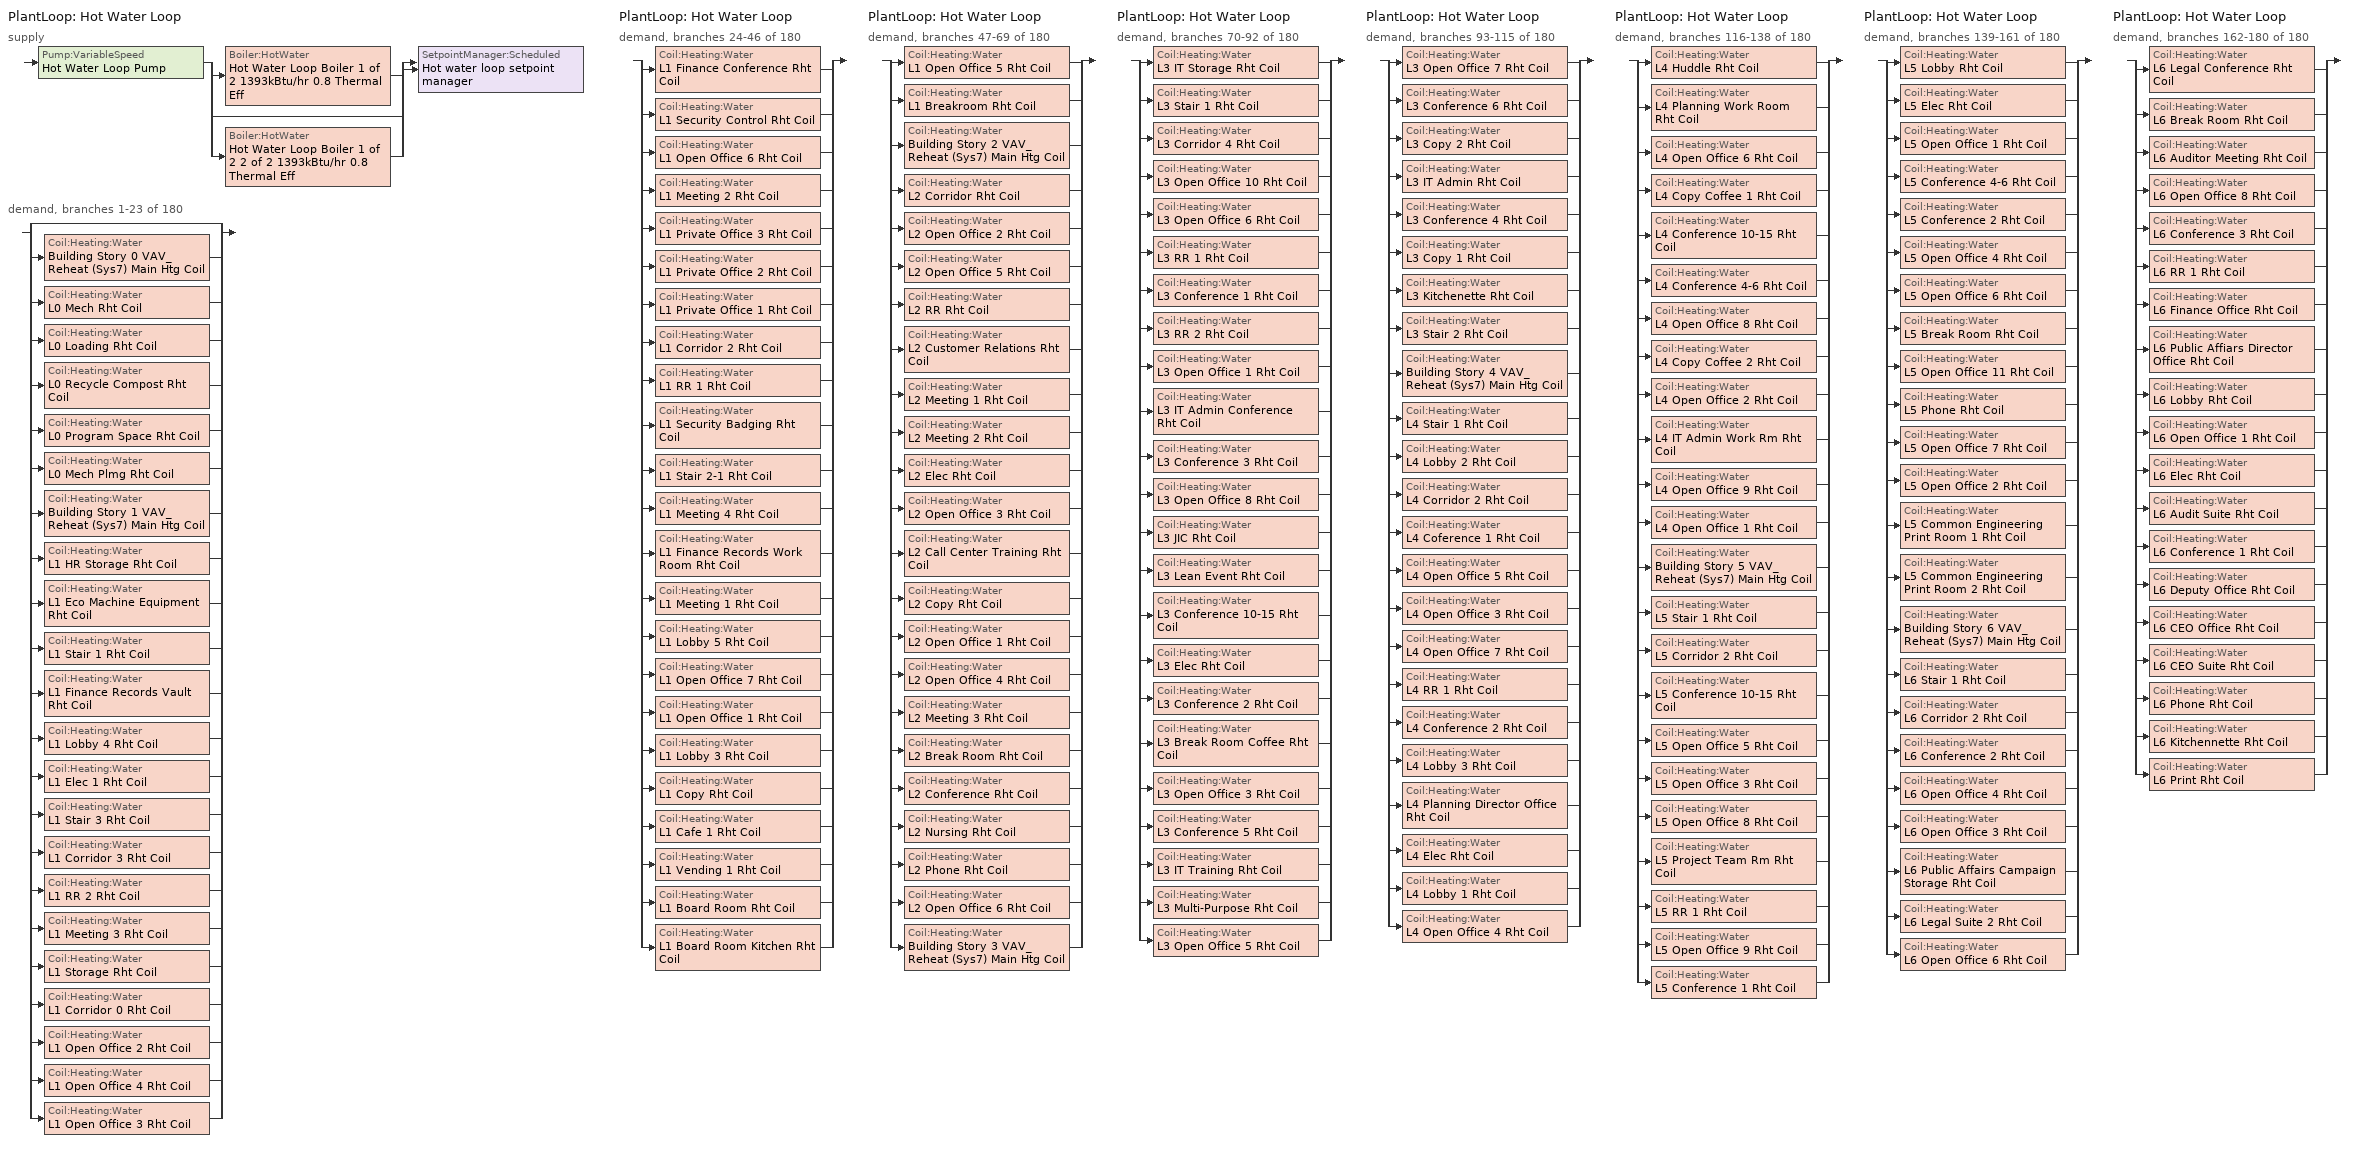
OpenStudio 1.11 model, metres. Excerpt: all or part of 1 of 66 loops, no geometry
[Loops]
PlantLoop 'Hot Water Loop'
 supply: Pump:VariableSpeed 'Hot Water Loop Pump' > split
  | Boiler:HotWater 'Hot Water Loop Boiler 1 of 2 1393kBtu/hr 0.8 Thermal Eff'
  | bypass
  | Boiler:HotWater 'Hot Water Loop Boiler 1 of 2 2 of 2 1393kBtu/hr 0.8 Thermal Eff'
  join > SetpointManager:Scheduled 'Hot water loop setpoint manager'
 demand, branches 1-23 of 180: split
  | bypass
  | Coil:Heating:Water 'Building Story 0 VAV_Reheat (Sys7) Main Htg Coil'
  | Coil:Heating:Water 'L0 Mech Rht Coil'
  | Coil:Heating:Water 'L0 Loading Rht Coil'
  | Coil:Heating:Water 'L0 Recycle Compost Rht Coil'
  | Coil:Heating:Water 'L0 Program Space Rht Coil'
  | Coil:Heating:Water 'L0 Mech Plmg Rht Coil'
  | Coil:Heating:Water 'Building Story 1 VAV_Reheat (Sys7) Main Htg Coil'
  | Coil:Heating:Water 'L1 HR Storage Rht Coil'
  | Coil:Heating:Water 'L1 Eco Machine Equipment Rht Coil'
  | Coil:Heating:Water 'L1 Stair 1 Rht Coil'
  | Coil:Heating:Water 'L1 Finance Records Vault Rht Coil'
  | Coil:Heating:Water 'L1 Lobby 4 Rht Coil'
  | Coil:Heating:Water 'L1 Elec 1 Rht Coil'
  | Coil:Heating:Water 'L1 Stair 3 Rht Coil'
  | Coil:Heating:Water 'L1 Corridor 3 Rht Coil'
  | Coil:Heating:Water 'L1 RR 2 Rht Coil'
  | Coil:Heating:Water 'L1 Meeting 3 Rht Coil'
  | Coil:Heating:Water 'L1 Storage Rht Coil'
  | Coil:Heating:Water 'L1 Corridor 0 Rht Coil'
  | Coil:Heating:Water 'L1 Open Office 2 Rht Coil'
  | Coil:Heating:Water 'L1 Open Office 4 Rht Coil'
  | Coil:Heating:Water 'L1 Open Office 3 Rht Coil'
PlantLoop 'Hot Water Loop'
 demand, branches 24-46 of 180: split
  | Coil:Heating:Water 'L1 Finance Conference Rht Coil'
  | Coil:Heating:Water 'L1 Security Control Rht Coil'
  | Coil:Heating:Water 'L1 Open Office 6 Rht Coil'
  | Coil:Heating:Water 'L1 Meeting 2 Rht Coil'
  | Coil:Heating:Water 'L1 Private Office 3 Rht Coil'
  | Coil:Heating:Water 'L1 Private Office 2 Rht Coil'
  | Coil:Heating:Water 'L1 Private Office 1 Rht Coil'
  | Coil:Heating:Water 'L1 Corridor 2 Rht Coil'
  | Coil:Heating:Water 'L1 RR 1 Rht Coil'
  | Coil:Heating:Water 'L1 Security Badging Rht Coil'
  | Coil:Heating:Water 'L1 Stair 2-1 Rht Coil'
  | Coil:Heating:Water 'L1 Meeting 4 Rht Coil'
  | Coil:Heating:Water 'L1 Finance Records Work Room Rht Coil'
  | Coil:Heating:Water 'L1 Meeting 1 Rht Coil'
  | Coil:Heating:Water 'L1 Lobby 5 Rht Coil'
  | Coil:Heating:Water 'L1 Open Office 7 Rht Coil'
  | Coil:Heating:Water 'L1 Open Office 1 Rht Coil'
  | Coil:Heating:Water 'L1 Lobby 3 Rht Coil'
  | Coil:Heating:Water 'L1 Copy Rht Coil'
  | Coil:Heating:Water 'L1 Cafe 1 Rht Coil'
  | Coil:Heating:Water 'L1 Vending 1 Rht Coil'
  | Coil:Heating:Water 'L1 Board Room Rht Coil'
  | Coil:Heating:Water 'L1 Board Room Kitchen Rht Coil'
PlantLoop 'Hot Water Loop'
 demand, branches 47-69 of 180: split
  | Coil:Heating:Water 'L1 Open Office 5 Rht Coil'
  | Coil:Heating:Water 'L1 Breakroom Rht Coil'
  | Coil:Heating:Water 'Building Story 2 VAV_Reheat (Sys7) Main Htg Coil'
  | Coil:Heating:Water 'L2 Corridor Rht Coil'
  | Coil:Heating:Water 'L2 Open Office 2 Rht Coil'
  | Coil:Heating:Water 'L2 Open Office 5 Rht Coil'
  | Coil:Heating:Water 'L2 RR Rht Coil'
  | Coil:Heating:Water 'L2 Customer Relations Rht Coil'
  | Coil:Heating:Water 'L2 Meeting 1 Rht Coil'
  | Coil:Heating:Water 'L2 Meeting 2 Rht Coil'
  | Coil:Heating:Water 'L2 Elec Rht Coil'
  | Coil:Heating:Water 'L2 Open Office 3 Rht Coil'
  | Coil:Heating:Water 'L2 Call Center Training Rht Coil'
  | Coil:Heating:Water 'L2 Copy Rht Coil'
  | Coil:Heating:Water 'L2 Open Office 1 Rht Coil'
  | Coil:Heating:Water 'L2 Open Office 4 Rht Coil'
  | Coil:Heating:Water 'L2 Meeting 3 Rht Coil'
  | Coil:Heating:Water 'L2 Break Room Rht Coil'
  | Coil:Heating:Water 'L2 Conference Rht Coil'
  | Coil:Heating:Water 'L2 Nursing Rht Coil'
  | Coil:Heating:Water 'L2 Phone Rht Coil'
  | Coil:Heating:Water 'L2 Open Office 6 Rht Coil'
  | Coil:Heating:Water 'Building Story 3 VAV_Reheat (Sys7) Main Htg Coil'
PlantLoop 'Hot Water Loop'
 demand, branches 70-92 of 180: split
  | Coil:Heating:Water 'L3 IT Storage Rht Coil'
  | Coil:Heating:Water 'L3 Stair 1 Rht Coil'
  | Coil:Heating:Water 'L3 Corridor 4 Rht Coil'
  | Coil:Heating:Water 'L3 Open Office 10 Rht Coil'
  | Coil:Heating:Water 'L3 Open Office 6 Rht Coil'
  | Coil:Heating:Water 'L3 RR 1 Rht Coil'
  | Coil:Heating:Water 'L3 Conference 1 Rht Coil'
  | Coil:Heating:Water 'L3 RR 2 Rht Coil'
  | Coil:Heating:Water 'L3 Open Office 1 Rht Coil'
  | Coil:Heating:Water 'L3 IT Admin Conference Rht Coil'
  | Coil:Heating:Water 'L3 Conference 3 Rht Coil'
  | Coil:Heating:Water 'L3 Open Office 8 Rht Coil'
  | Coil:Heating:Water 'L3 JIC Rht Coil'
  | Coil:Heating:Water 'L3 Lean Event Rht Coil'
  | Coil:Heating:Water 'L3 Conference 10-15 Rht Coil'
  | Coil:Heating:Water 'L3 Elec Rht Coil'
  | Coil:Heating:Water 'L3 Conference 2 Rht Coil'
  | Coil:Heating:Water 'L3 Break Room Coffee Rht Coil'
  | Coil:Heating:Water 'L3 Open Office 3 Rht Coil'
  | Coil:Heating:Water 'L3 Conference 5 Rht Coil'
  | Coil:Heating:Water 'L3 IT Training Rht Coil'
  | Coil:Heating:Water 'L3 Multi-Purpose Rht Coil'
  | Coil:Heating:Water 'L3 Open Office 5 Rht Coil'
PlantLoop 'Hot Water Loop'
 demand, branches 93-115 of 180: split
  | Coil:Heating:Water 'L3 Open Office 7 Rht Coil'
  | Coil:Heating:Water 'L3 Conference 6 Rht Coil'
  | Coil:Heating:Water 'L3 Copy 2 Rht Coil'
  | Coil:Heating:Water 'L3 IT Admin Rht Coil'
  | Coil:Heating:Water 'L3 Conference 4 Rht Coil'
  | Coil:Heating:Water 'L3 Copy 1 Rht Coil'
  | Coil:Heating:Water 'L3 Kitchenette Rht Coil'
  | Coil:Heating:Water 'L3 Stair 2 Rht Coil'
  | Coil:Heating:Water 'Building Story 4 VAV_Reheat (Sys7) Main Htg Coil'
  | Coil:Heating:Water 'L4 Stair 1 Rht Coil'
  | Coil:Heating:Water 'L4 Lobby 2 Rht Coil'
  | Coil:Heating:Water 'L4 Corridor 2 Rht Coil'
  | Coil:Heating:Water 'L4 Coference 1 Rht Coil'
  | Coil:Heating:Water 'L4 Open Office 5 Rht Coil'
  | Coil:Heating:Water 'L4 Open Office 3 Rht Coil'
  | Coil:Heating:Water 'L4 Open Office 7 Rht Coil'
  | Coil:Heating:Water 'L4 RR 1 Rht Coil'
  | Coil:Heating:Water 'L4 Conference 2 Rht Coil'
  | Coil:Heating:Water 'L4 Lobby 3 Rht Coil'
  | Coil:Heating:Water 'L4 Planning Director Office Rht Coil'
  | Coil:Heating:Water 'L4 Elec Rht Coil'
  | Coil:Heating:Water 'L4 Lobby 1 Rht Coil'
  | Coil:Heating:Water 'L4 Open Office 4 Rht Coil'
PlantLoop 'Hot Water Loop'
 demand, branches 116-138 of 180: split
  | Coil:Heating:Water 'L4 Huddle Rht Coil'
  | Coil:Heating:Water 'L4 Planning Work Room Rht Coil'
  | Coil:Heating:Water 'L4 Open Office 6 Rht Coil'
  | Coil:Heating:Water 'L4 Copy Coffee 1 Rht Coil'
  | Coil:Heating:Water 'L4 Conference 10-15 Rht Coil'
  | Coil:Heating:Water 'L4 Conference 4-6 Rht Coil'
  | Coil:Heating:Water 'L4 Open Office 8 Rht Coil'
  | Coil:Heating:Water 'L4 Copy Coffee 2 Rht Coil'
  | Coil:Heating:Water 'L4 Open Office 2 Rht Coil'
  | Coil:Heating:Water 'L4 IT Admin Work Rm Rht Coil'
  | Coil:Heating:Water 'L4 Open Office 9 Rht Coil'
  | Coil:Heating:Water 'L4 Open Office 1 Rht Coil'
  | Coil:Heating:Water 'Building Story 5 VAV_Reheat (Sys7) Main Htg Coil'
  | Coil:Heating:Water 'L5 Stair 1 Rht Coil'
  | Coil:Heating:Water 'L5 Corridor 2 Rht Coil'
  | Coil:Heating:Water 'L5 Conference 10-15 Rht Coil'
  | Coil:Heating:Water 'L5 Open Office 5 Rht Coil'
  | Coil:Heating:Water 'L5 Open Office 3 Rht Coil'
  | Coil:Heating:Water 'L5 Open Office 8 Rht Coil'
  | Coil:Heating:Water 'L5 Project Team Rm Rht Coil'
  | Coil:Heating:Water 'L5 RR 1 Rht Coil'
  | Coil:Heating:Water 'L5 Open Office 9 Rht Coil'
  | Coil:Heating:Water 'L5 Conference 1 Rht Coil'
PlantLoop 'Hot Water Loop'
 demand, branches 139-161 of 180: split
  | Coil:Heating:Water 'L5 Lobby Rht Coil'
  | Coil:Heating:Water 'L5 Elec Rht Coil'
  | Coil:Heating:Water 'L5 Open Office 1 Rht Coil'
  | Coil:Heating:Water 'L5 Conference 4-6 Rht Coil'
  | Coil:Heating:Water 'L5 Conference 2 Rht Coil'
  | Coil:Heating:Water 'L5 Open Office 4 Rht Coil'
  | Coil:Heating:Water 'L5 Open Office 6 Rht Coil'
  | Coil:Heating:Water 'L5 Break Room Rht Coil'
  | Coil:Heating:Water 'L5 Open Office 11 Rht Coil'
  | Coil:Heating:Water 'L5 Phone Rht Coil'
  | Coil:Heating:Water 'L5 Open Office 7 Rht Coil'
  | Coil:Heating:Water 'L5 Open Office 2 Rht Coil'
  | Coil:Heating:Water 'L5 Common Engineering Print Room 1 Rht Coil'
  | Coil:Heating:Water 'L5 Common Engineering Print Room 2 Rht Coil'
  | Coil:Heating:Water 'Building Story 6 VAV_Reheat (Sys7) Main Htg Coil'
  | Coil:Heating:Water 'L6 Stair 1 Rht Coil'
  | Coil:Heating:Water 'L6 Corridor 2 Rht Coil'
  | Coil:Heating:Water 'L6 Conference 2 Rht Coil'
  | Coil:Heating:Water 'L6 Open Office 4 Rht Coil'
  | Coil:Heating:Water 'L6 Open Office 3 Rht Coil'
  | Coil:Heating:Water 'L6 Public Affairs Campaign Storage Rht Coil'
  | Coil:Heating:Water 'L6 Legal Suite 2 Rht Coil'
  | Coil:Heating:Water 'L6 Open Office 6 Rht Coil'
PlantLoop 'Hot Water Loop'
 demand, branches 162-180 of 180: split
  | Coil:Heating:Water 'L6 Legal Conference Rht Coil'
  | Coil:Heating:Water 'L6 Break Room Rht Coil'
  | Coil:Heating:Water 'L6 Auditor Meeting Rht Coil'
  | Coil:Heating:Water 'L6 Open Office 8 Rht Coil'
  | Coil:Heating:Water 'L6 Conference 3 Rht Coil'
  | Coil:Heating:Water 'L6 RR 1 Rht Coil'
  | Coil:Heating:Water 'L6 Finance Office Rht Coil'
  | Coil:Heating:Water 'L6 Public Affiars Director Office Rht Coil'
  | Coil:Heating:Water 'L6 Lobby Rht Coil'
  | Coil:Heating:Water 'L6 Open Office 1 Rht Coil'
  | Coil:Heating:Water 'L6 Elec Rht Coil'
  | Coil:Heating:Water 'L6 Audit Suite Rht Coil'
  | Coil:Heating:Water 'L6 Conference 1 Rht Coil'
  | Coil:Heating:Water 'L6 Deputy Office Rht Coil'
  | Coil:Heating:Water 'L6 CEO Office Rht Coil'
  | Coil:Heating:Water 'L6 CEO Suite Rht Coil'
  | Coil:Heating:Water 'L6 Phone Rht Coil'
  | Coil:Heating:Water 'L6 Kitchennette Rht Coil'
  | Coil:Heating:Water 'L6 Print Rht Coil'
[PlantLoop]
Hot Water Loop: Fluid Type=Water; Minimum Loop Temperature {C}=10; Plant Loop Volume {m3}=Autocalculate; Load Distribution Scheme=SequentialLoad
[Sizing:Plant]
Hot Water Loop: Loop Type=Heating; Design Loop Exit Temperature {C}=82.2222; Loop Design Temperature Difference {deltaC}=27.7778; Sizing Option=NonCoincident; Zone Timesteps in Averaging Window=1; Coincident Sizing Factor Mode=None
[SetpointManager:Scheduled]
Hot water loop setpoint manager: Control Variable=Temperature; Schedule=Hot Water Loop Temp - 180F
[Pump:VariableSpeed]
Hot Water Loop Pump: Rated Pump Head {Pa}=203190; Motor Efficiency=0.865; Fraction of Motor Inefficiencies to Fluid Stream=0; Coefficient 1 of the Part Load Performance Curve=0; Coefficient 2 of the Part Load Performance Curve=0.5726; Coefficient 3 of the Part Load Performance Curve=-0.301; Coefficient 4 of the Part Load Performance Curve=0.7347; Pump Control Type=Intermittent
[Boiler:HotWater] Fuel Type=NaturalGas; Nominal Thermal Efficiency=0.8; Efficiency Curve Temperature Evaluation Variable=LeavingBoiler; Design Water Outlet Temperature {C}=82.2222; Maximum Part Load Ratio=1.2; Water Outlet Upper Temperature Limit {C}=95; Boiler Flow Mode=LeavingSetpointModulated; Parasitic Electric Load {W}=0; Sizing Factor=0.5
Name | Normalized Boiler Efficiency Curve
Hot Water Loop Boiler 1 of 2 1393kBtu/hr 0.8 Thermal Eff | Boiler with Minimum Turndown
Hot Water Loop Boiler 1 of 2 2 of 2 1393kBtu/hr 0.8 Thermal Eff | Boiler with Minimum Turndown 1
[Coil:Heating:Water] Availability Schedule=Always On Discrete; Rated Inlet Water Temperature {C}=82.2222; Rated Outlet Water Temperature {C}=71.1111
Name | Rated Inlet Air Temperature {C} | Rated Outlet Air Temperature {C}
Building Story 0 VAV_Reheat (Sys7) Main Htg Coil; Building Story 1 VAV_Reheat (Sys7) Main Htg Coil; Building Story 2 VAV_Reheat (Sys7) Main Htg Coil; Building Story 3 VAV_Reheat (Sys7) Main Htg Coil; Building Story 4 VAV_Reheat (Sys7) Main Htg Coil; Building Story 5 VAV_Reheat (Sys7) Main Htg Coil; Building Story 6 VAV_Reheat (Sys7) Main Htg Coil | 7 | 12.8
L0 Mech Rht Coil; L0 Loading Rht Coil; L0 Recycle Compost Rht Coil; L0 Program Space Rht Coil; L0 Mech Plmg Rht Coil; L1 HR Storage Rht Coil; L1 Eco Machine Equipment Rht Coil; L1 Stair 1 Rht Coil; L1 Finance Records Vault Rht Coil; L1 Lobby 4 Rht Coil; L1 Elec 1 Rht Coil; L1 Stair 3 Rht Coil; L1 Corridor 3 Rht Coil; L1 RR 2 Rht Coil; L1 Meeting 3 Rht Coil; L1 Storage Rht Coil; L1 Corridor 0 Rht Coil; L1 Open Office 2 Rht Coil; L1 Open Office 4 Rht Coil; L1 Open Office 3 Rht Coil; L1 Finance Conference Rht Coil; L1 Security Control Rht Coil; L1 Open Office 6 Rht Coil; L1 Meeting 2 Rht Coil; L1 Private Office 3 Rht Coil; L1 Private Office 2 Rht Coil; L1 Private Office 1 Rht Coil; L1 Corridor 2 Rht Coil; L1 RR 1 Rht Coil; L1 Security Badging Rht Coil; L1 Stair 2-1 Rht Coil; L1 Meeting 4 Rht Coil; L1 Finance Records Work Room Rht Coil; L1 Meeting 1 Rht Coil; L1 Lobby 5 Rht Coil; L1 Open Office 7 Rht Coil; L1 Open Office 1 Rht Coil; L1 Lobby 3 Rht Coil; L1 Copy Rht Coil; L1 Cafe 1 Rht Coil; L1 Vending 1 Rht Coil; L1 Board Room Rht Coil; L1 Board Room Kitchen Rht Coil; L1 Open Office 5 Rht Coil; L1 Breakroom Rht Coil; L2 Corridor Rht Coil; L2 Open Office 2 Rht Coil; L2 Open Office 5 Rht Coil; L2 RR Rht Coil; L2 Customer Relations Rht Coil; L2 Meeting 1 Rht Coil; L2 Meeting 2 Rht Coil; L2 Elec Rht Coil; L2 Open Office 3 Rht Coil; L2 Call Center Training Rht Coil; L2 Copy Rht Coil; L2 Open Office 1 Rht Coil; L2 Open Office 4 Rht Coil; L2 Meeting 3 Rht Coil; L2 Break Room Rht Coil; L2 Conference Rht Coil; L2 Nursing Rht Coil; L2 Phone Rht Coil; L2 Open Office 6 Rht Coil; L3 IT Storage Rht Coil; L3 Stair 1 Rht Coil; L3 Corridor 4 Rht Coil; L3 Open Office 10 Rht Coil; L3 Open Office 6 Rht Coil; L3 RR 1 Rht Coil; L3 Conference 1 Rht Coil; L3 RR 2 Rht Coil; L3 Open Office 1 Rht Coil; L3 IT Admin Conference Rht Coil; L3 Conference 3 Rht Coil; L3 Open Office 8 Rht Coil; L3 JIC Rht Coil; L3 Lean Event Rht Coil; L3 Conference 10-15 Rht Coil; L3 Elec Rht Coil; L3 Conference 2 Rht Coil; L3 Break Room Coffee Rht Coil; L3 Open Office 3 Rht Coil; L3 Conference 5 Rht Coil; L3 IT Training Rht Coil; L3 Multi-Purpose Rht Coil; L3 Open Office 5 Rht Coil; L3 Open Office 7 Rht Coil; L3 Conference 6 Rht Coil; L3 Copy 2 Rht Coil; L3 IT Admin Rht Coil; L3 Conference 4 Rht Coil; L3 Copy 1 Rht Coil; L3 Kitchenette Rht Coil; L3 Stair 2 Rht Coil; L4 Stair 1 Rht Coil; L4 Lobby 2 Rht Coil; L4 Corridor 2 Rht Coil; L4 Coference 1 Rht Coil; L4 Open Office 5 Rht Coil; L4 Open Office 3 Rht Coil; L4 Open Office 7 Rht Coil; L4 RR 1 Rht Coil; L4 Conference 2 Rht Coil; L4 Lobby 3 Rht Coil; L4 Planning Director Office Rht Coil; L4 Elec Rht Coil; L4 Lobby 1 Rht Coil; L4 Open Office 4 Rht Coil; L4 Huddle Rht Coil; L4 Planning Work Room Rht Coil; L4 Open Office 6 Rht Coil; L4 Copy Coffee 1 Rht Coil; L4 Conference 10-15 Rht Coil; L4 Conference 4-6 Rht Coil; L4 Open Office 8 Rht Coil; L4 Copy Coffee 2 Rht Coil; L4 Open Office 2 Rht Coil; L4 IT Admin Work Rm Rht Coil; L4 Open Office 9 Rht Coil; L4 Open Office 1 Rht Coil; L5 Stair 1 Rht Coil; L5 Corridor 2 Rht Coil; L5 Conference 10-15 Rht Coil; L5 Open Office 5 Rht Coil; L5 Open Office 3 Rht Coil; L5 Open Office 8 Rht Coil; L5 Project Team Rm Rht Coil; L5 RR 1 Rht Coil; L5 Open Office 9 Rht Coil; L5 Conference 1 Rht Coil; L5 Lobby Rht Coil; L5 Elec Rht Coil; L5 Open Office 1 Rht Coil; L5 Conference 4-6 Rht Coil; L5 Conference 2 Rht Coil; L5 Open Office 4 Rht Coil; L5 Open Office 6 Rht Coil; L5 Break Room Rht Coil; L5 Open Office 11 Rht Coil; L5 Phone Rht Coil; L5 Open Office 7 Rht Coil; L5 Open Office 2 Rht Coil; L5 Common Engineering Print Room 1 Rht Coil; L5 Common Engineering Print Room 2 Rht Coil; L6 Stair 1 Rht Coil; L6 Corridor 2 Rht Coil; L6 Conference 2 Rht Coil; L6 Open Office 4 Rht Coil; L6 Open Office 3 Rht Coil; L6 Public Affairs Campaign Storage Rht Coil; L6 Legal Suite 2 Rht Coil; L6 Open Office 6 Rht Coil; L6 Legal Conference Rht Coil; L6 Break Room Rht Coil; L6 Auditor Meeting Rht Coil; L6 Open Office 8 Rht Coil; L6 Conference 3 Rht Coil; L6 RR 1 Rht Coil; L6 Finance Office Rht Coil; L6 Public Affiars Director Office Rht Coil; L6 Lobby Rht Coil; L6 Open Office 1 Rht Coil; L6 Elec Rht Coil; L6 Audit Suite Rht Coil; L6 Conference 1 Rht Coil; L6 Deputy Office Rht Coil; L6 CEO Office Rht Coil; L6 CEO Suite Rht Coil; L6 Phone Rht Coil; L6 Kitchennette Rht Coil; L6 Print Rht Coil | 12.8 | 40
[Controller:WaterCoil] Action=Normal; Minimum Actuated Flow {m3/s}=0
Name | Water Coil
Building Story 0 VAV_Reheat (Sys7) Main Htg Coil Controller | Building Story 0 VAV_Reheat (Sys7) Main Htg Coil
Controller Water Coil 1 | L0 Mech Rht Coil
Controller Water Coil 2 | L0 Loading Rht Coil
Controller Water Coil 3 | L0 Recycle Compost Rht Coil
Controller Water Coil 4 | L0 Program Space Rht Coil
Controller Water Coil 5 | L0 Mech Plmg Rht Coil
Building Story 1 VAV_Reheat (Sys7) Main Htg Coil Controller | Building Story 1 VAV_Reheat (Sys7) Main Htg Coil
Controller Water Coil 6 | L1 HR Storage Rht Coil
Controller Water Coil 7 | L1 Eco Machine Equipment Rht Coil
Controller Water Coil 8 | L1 Stair 1 Rht Coil
Controller Water Coil 9 | L1 Finance Records Vault Rht Coil
Controller Water Coil 10 | L1 Lobby 4 Rht Coil
Controller Water Coil 11 | L1 Elec 1 Rht Coil
Controller Water Coil 12 | L1 Stair 3 Rht Coil
Controller Water Coil 13 | L1 Corridor 3 Rht Coil
Controller Water Coil 14 | L1 RR 2 Rht Coil
Controller Water Coil 15 | L1 Meeting 3 Rht Coil
Controller Water Coil 16 | L1 Storage Rht Coil
Controller Water Coil 17 | L1 Corridor 0 Rht Coil
Controller Water Coil 18 | L1 Open Office 2 Rht Coil
Controller Water Coil 19 | L1 Open Office 4 Rht Coil
Controller Water Coil 20 | L1 Open Office 3 Rht Coil
Controller Water Coil 21 | L1 Finance Conference Rht Coil
Controller Water Coil 22 | L1 Security Control Rht Coil
Controller Water Coil 23 | L1 Open Office 6 Rht Coil
Controller Water Coil 24 | L1 Meeting 2 Rht Coil
Controller Water Coil 25 | L1 Private Office 3 Rht Coil
Controller Water Coil 26 | L1 Private Office 2 Rht Coil
Controller Water Coil 27 | L1 Private Office 1 Rht Coil
Controller Water Coil 28 | L1 Corridor 2 Rht Coil
Controller Water Coil 29 | L1 RR 1 Rht Coil
Controller Water Coil 30 | L1 Security Badging Rht Coil
Controller Water Coil 31 | L1 Stair 2-1 Rht Coil
Controller Water Coil 32 | L1 Meeting 4 Rht Coil
Controller Water Coil 33 | L1 Finance Records Work Room Rht Coil
Controller Water Coil 34 | L1 Meeting 1 Rht Coil
Controller Water Coil 35 | L1 Lobby 5 Rht Coil
Controller Water Coil 36 | L1 Open Office 7 Rht Coil
Controller Water Coil 37 | L1 Open Office 1 Rht Coil
Controller Water Coil 38 | L1 Lobby 3 Rht Coil
Controller Water Coil 39 | L1 Copy Rht Coil
Controller Water Coil 40 | L1 Cafe 1 Rht Coil
Controller Water Coil 41 | L1 Vending 1 Rht Coil
Controller Water Coil 42 | L1 Board Room Rht Coil
Controller Water Coil 43 | L1 Board Room Kitchen Rht Coil
Controller Water Coil 44 | L1 Open Office 5 Rht Coil
Controller Water Coil 45 | L1 Breakroom Rht Coil
Building Story 2 VAV_Reheat (Sys7) Main Htg Coil Controller | Building Story 2 VAV_Reheat (Sys7) Main Htg Coil
Controller Water Coil 46 | L2 Corridor Rht Coil
Controller Water Coil 47 | L2 Open Office 2 Rht Coil
Controller Water Coil 48 | L2 Open Office 5 Rht Coil
Controller Water Coil 49 | L2 RR Rht Coil
Controller Water Coil 50 | L2 Customer Relations Rht Coil
Controller Water Coil 51 | L2 Meeting 1 Rht Coil
Controller Water Coil 52 | L2 Meeting 2 Rht Coil
Controller Water Coil 53 | L2 Elec Rht Coil
Controller Water Coil 54 | L2 Open Office 3 Rht Coil
Controller Water Coil 55 | L2 Call Center Training Rht Coil
Controller Water Coil 56 | L2 Copy Rht Coil
Controller Water Coil 57 | L2 Open Office 1 Rht Coil
Controller Water Coil 58 | L2 Open Office 4 Rht Coil
Controller Water Coil 59 | L2 Meeting 3 Rht Coil
Controller Water Coil 60 | L2 Break Room Rht Coil
Controller Water Coil 61 | L2 Conference Rht Coil
Controller Water Coil 62 | L2 Nursing Rht Coil
Controller Water Coil 63 | L2 Phone Rht Coil
Controller Water Coil 64 | L2 Open Office 6 Rht Coil
Building Story 3 VAV_Reheat (Sys7) Main Htg Coil Controller | Building Story 3 VAV_Reheat (Sys7) Main Htg Coil
Controller Water Coil 65 | L3 IT Storage Rht Coil
Controller Water Coil 66 | L3 Stair 1 Rht Coil
Controller Water Coil 67 | L3 Corridor 4 Rht Coil
Controller Water Coil 68 | L3 Open Office 10 Rht Coil
Controller Water Coil 69 | L3 Open Office 6 Rht Coil
Controller Water Coil 70 | L3 RR 1 Rht Coil
Controller Water Coil 71 | L3 Conference 1 Rht Coil
Controller Water Coil 72 | L3 RR 2 Rht Coil
Controller Water Coil 73 | L3 Open Office 1 Rht Coil
Controller Water Coil 74 | L3 IT Admin Conference Rht Coil
Controller Water Coil 75 | L3 Conference 3 Rht Coil
Controller Water Coil 76 | L3 Open Office 8 Rht Coil
Controller Water Coil 77 | L3 JIC Rht Coil
Controller Water Coil 78 | L3 Lean Event Rht Coil
Controller Water Coil 79 | L3 Conference 10-15 Rht Coil
Controller Water Coil 80 | L3 Elec Rht Coil
Controller Water Coil 81 | L3 Conference 2 Rht Coil
Controller Water Coil 82 | L3 Break Room Coffee Rht Coil
Controller Water Coil 83 | L3 Open Office 3 Rht Coil
Controller Water Coil 84 | L3 Conference 5 Rht Coil
Controller Water Coil 85 | L3 IT Training Rht Coil
Controller Water Coil 86 | L3 Multi-Purpose Rht Coil
Controller Water Coil 87 | L3 Open Office 5 Rht Coil
Controller Water Coil 88 | L3 Open Office 7 Rht Coil
Controller Water Coil 89 | L3 Conference 6 Rht Coil
Controller Water Coil 90 | L3 Copy 2 Rht Coil
Controller Water Coil 91 | L3 IT Admin Rht Coil
Controller Water Coil 92 | L3 Conference 4 Rht Coil
Controller Water Coil 93 | L3 Copy 1 Rht Coil
Controller Water Coil 94 | L3 Kitchenette Rht Coil
Controller Water Coil 95 | L3 Stair 2 Rht Coil
Building Story 4 VAV_Reheat (Sys7) Main Htg Coil Controller | Building Story 4 VAV_Reheat (Sys7) Main Htg Coil
Controller Water Coil 96 | L4 Stair 1 Rht Coil
Controller Water Coil 97 | L4 Lobby 2 Rht Coil
Controller Water Coil 98 | L4 Corridor 2 Rht Coil
Controller Water Coil 99 | L4 Coference 1 Rht Coil
Controller Water Coil 100 | L4 Open Office 5 Rht Coil
Controller Water Coil 101 | L4 Open Office 3 Rht Coil
Controller Water Coil 102 | L4 Open Office 7 Rht Coil
Controller Water Coil 103 | L4 RR 1 Rht Coil
Controller Water Coil 104 | L4 Conference 2 Rht Coil
Controller Water Coil 105 | L4 Lobby 3 Rht Coil
Controller Water Coil 106 | L4 Planning Director Office Rht Coil
Controller Water Coil 107 | L4 Elec Rht Coil
Controller Water Coil 108 | L4 Lobby 1 Rht Coil
Controller Water Coil 109 | L4 Open Office 4 Rht Coil
Controller Water Coil 110 | L4 Huddle Rht Coil
Controller Water Coil 111 | L4 Planning Work Room Rht Coil
Controller Water Coil 112 | L4 Open Office 6 Rht Coil
Controller Water Coil 113 | L4 Copy Coffee 1 Rht Coil
Controller Water Coil 114 | L4 Conference 10-15 Rht Coil
Controller Water Coil 115 | L4 Conference 4-6 Rht Coil
Controller Water Coil 116 | L4 Open Office 8 Rht Coil
Controller Water Coil 117 | L4 Copy Coffee 2 Rht Coil
Controller Water Coil 118 | L4 Open Office 2 Rht Coil
Controller Water Coil 119 | L4 IT Admin Work Rm Rht Coil
Controller Water Coil 120 | L4 Open Office 9 Rht Coil
Controller Water Coil 121 | L4 Open Office 1 Rht Coil
Building Story 5 VAV_Reheat (Sys7) Main Htg Coil Controller | Building Story 5 VAV_Reheat (Sys7) Main Htg Coil
Controller Water Coil 122 | L5 Stair 1 Rht Coil
Controller Water Coil 123 | L5 Corridor 2 Rht Coil
Controller Water Coil 124 | L5 Conference 10-15 Rht Coil
Controller Water Coil 125 | L5 Open Office 5 Rht Coil
Controller Water Coil 126 | L5 Open Office 3 Rht Coil
Controller Water Coil 127 | L5 Open Office 8 Rht Coil
Controller Water Coil 128 | L5 Project Team Rm Rht Coil
Controller Water Coil 129 | L5 RR 1 Rht Coil
Controller Water Coil 130 | L5 Open Office 9 Rht Coil
Controller Water Coil 131 | L5 Conference 1 Rht Coil
Controller Water Coil 132 | L5 Lobby Rht Coil
Controller Water Coil 133 | L5 Elec Rht Coil
Controller Water Coil 134 | L5 Open Office 1 Rht Coil
Controller Water Coil 135 | L5 Conference 4-6 Rht Coil
Controller Water Coil 136 | L5 Conference 2 Rht Coil
Controller Water Coil 137 | L5 Open Office 4 Rht Coil
Controller Water Coil 138 | L5 Open Office 6 Rht Coil
Controller Water Coil 139 | L5 Break Room Rht Coil
Controller Water Coil 140 | L5 Open Office 11 Rht Coil
Controller Water Coil 141 | L5 Phone Rht Coil
Controller Water Coil 142 | L5 Open Office 7 Rht Coil
Controller Water Coil 143 | L5 Open Office 2 Rht Coil
Controller Water Coil 144 | L5 Common Engineering Print Room 1 Rht Coil
Controller Water Coil 145 | L5 Common Engineering Print Room 2 Rht Coil
Building Story 6 VAV_Reheat (Sys7) Main Htg Coil Controller | Building Story 6 VAV_Reheat (Sys7) Main Htg Coil
Controller Water Coil 146 | L6 Stair 1 Rht Coil
Controller Water Coil 147 | L6 Corridor 2 Rht Coil
Controller Water Coil 148 | L6 Conference 2 Rht Coil
Controller Water Coil 149 | L6 Open Office 4 Rht Coil
Controller Water Coil 150 | L6 Open Office 3 Rht Coil
Controller Water Coil 151 | L6 Public Affairs Campaign Storage Rht Coil
Controller Water Coil 152 | L6 Legal Suite 2 Rht Coil
Controller Water Coil 153 | L6 Open Office 6 Rht Coil
Controller Water Coil 154 | L6 Legal Conference Rht Coil
Controller Water Coil 155 | L6 Break Room Rht Coil
Controller Water Coil 156 | L6 Auditor Meeting Rht Coil
Controller Water Coil 157 | L6 Open Office 8 Rht Coil
Controller Water Coil 158 | L6 Conference 3 Rht Coil
Controller Water Coil 159 | L6 RR 1 Rht Coil
Controller Water Coil 160 | L6 Finance Office Rht Coil
Controller Water Coil 161 | L6 Public Affiars Director Office Rht Coil
Controller Water Coil 162 | L6 Lobby Rht Coil
Controller Water Coil 163 | L6 Open Office 1 Rht Coil
Controller Water Coil 164 | L6 Elec Rht Coil
Controller Water Coil 165 | L6 Audit Suite Rht Coil
Controller Water Coil 166 | L6 Conference 1 Rht Coil
Controller Water Coil 167 | L6 Deputy Office Rht Coil
Controller Water Coil 168 | L6 CEO Office Rht Coil
Controller Water Coil 169 | L6 CEO Suite Rht Coil
Controller Water Coil 170 | L6 Phone Rht Coil
Controller Water Coil 171 | L6 Kitchennette Rht Coil
Controller Water Coil 172 | L6 Print Rht Coil
[Schedule:Ruleset]
Hot Water Loop Temp - 180F: Default Day Schedule=Hot Water Loop Temp - 180F Default
[Schedule:Day]
Hot Water Loop Temp - 180F Default: 24, 0, 82.2222
[Schedule:Constant]
Always On Discrete: Value=1
[Curve:Cubic] Coefficient1 Constant=0.7791; Coefficient2 x=1.4745; Coefficient3 x**2=-2.5795; Coefficient4 x**3=1.3467; Minimum Value of x=0; Maximum Value of x=1.3
Boiler with Minimum Turndown; Boiler with Minimum Turndown 1
